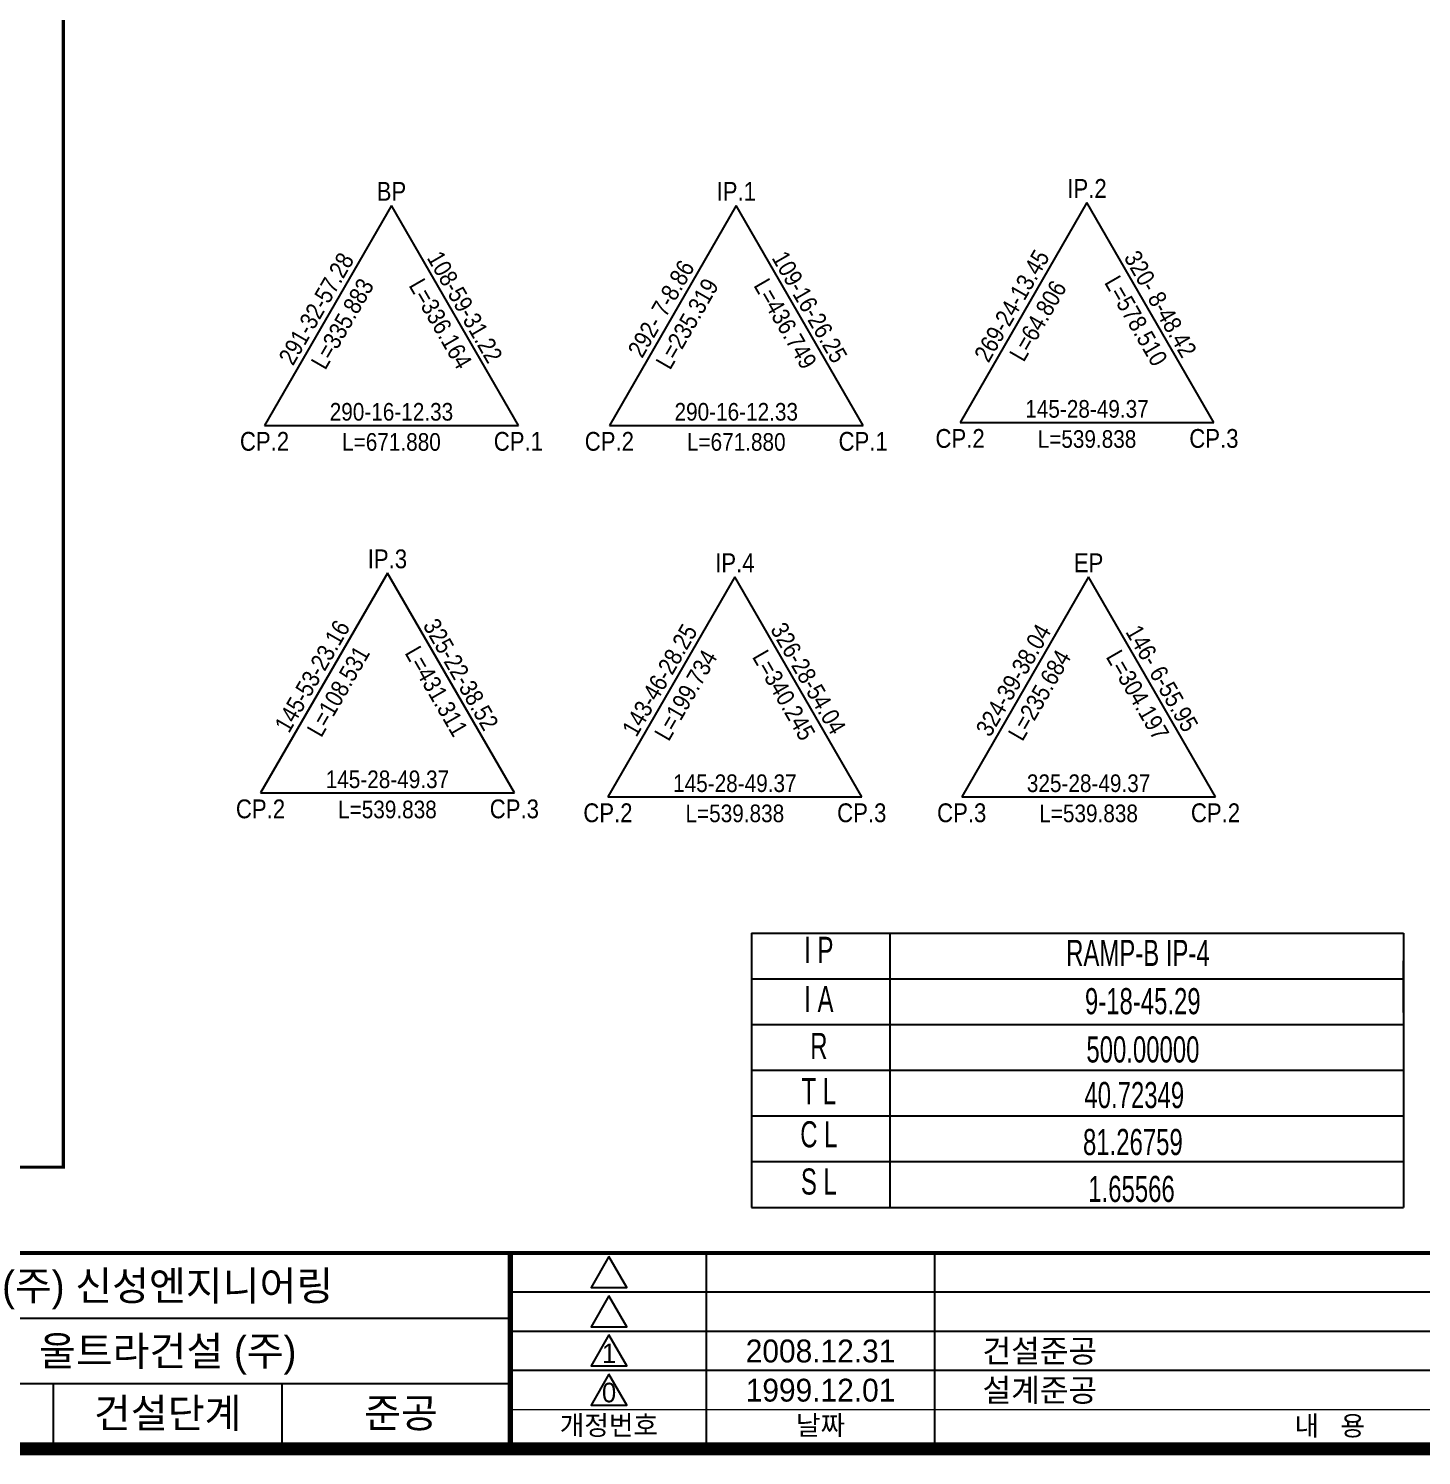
# Model space of a CAD drawing. Header units: inches. Extents: x 0 to 2523, y 0 to 1782.
# Drawn here: x 664 to 1304, y 57 to 713 of the extents above; entities that cross this region are included whole.
import ezdxf
from ezdxf.enums import TextEntityAlignment as Align

# ---------------------------------------------------------------- set-up
doc = ezdxf.new("R2010")
doc.units = ezdxf.units.IN
doc.header["$LTSCALE"] = 12
doc.header["$MEASUREMENT"] = 0
for name, color, linetype in [('CA-TABL-LIN1', 4, 'Continuous'), ('CA-TABL-LIN2', 1, 'Continuous'), ('CA-TABL-TEX1', 6, 'Continuous'), ('CA-TABL-TEX2', 3, 'Continuous'), ('CX-BORD', 3, 'Continuous'), ('CX-BORD-LIN1', 4, 'Continuous'), ('CX-BORD-LIN2', 3, 'Continuous'), ('CX-BORD-TEX2', 7, 'Continuous'), ('CX-BORD-TEX3', 6, 'Continuous'), ('CZ-LIN1', 7, 'Continuous')]:
    doc.layers.add(name, color=color, linetype=linetype)
doc.styles.add('GHS', font='Dotum.ttf')
doc.styles.add('TB_TEXT', font='Dotum.ttf')
doc.styles.add('TB_WBTXT', font='Dotum.ttf')
doc.styles.add('TB_WMTXT', font='Dotum.ttf')

# ---------------------------------------------------------------- blocks, each defined once
blk = doc.blocks.new('CXBLKA1-KHCA-부산~울산109_K2H')
at = {"layer": 'CX-BORD-LIN1', "const_width": 2}
blk.add_lwpolyline([(821, 20), (25, 20), (25, 574), (821, 574)], close=True, dxfattribs=at)
at = {"layer": 'CX-BORD-LIN1'}
for points, const_width in [([(821, 50), (25, 50)], 0.6), ([(295, 20), (295, 50)], 0.8), ([(295, 20), (295, 50)], 0.6), ([(325, 20), (325, 50)], 0.3), ([(360, 20), (360, 50)], 0.3), ([(591, 26), (295, 26)], 0.2)]:
    blk.add_lwpolyline(points, dxfattribs=dict(at, const_width=const_width))
for points in [[(310.08, 49.47), (307.34, 44.71), (312.83, 44.71)], [(310.08, 43.47), (307.34, 38.71), (312.83, 38.71)], [(310.08, 37.47), (307.34, 32.71), (312.83, 32.71)], [(310.08, 31.47), (307.34, 26.71), (312.83, 26.71)]]:
    blk.add_lwpolyline(points, close=True, dxfattribs=at)
at = {"layer": 'CX-BORD-LIN2'}
for points in [[(591, 44), (295, 44)], [(591, 38), (295, 38)], [(591, 32), (295, 32)]]:
    blk.add_lwpolyline(points, dxfattribs=at)
at = {"layer": 'CX-BORD-LIN2', "const_width": 0.3}
for points in [[(295, 40), (155, 40)], [(295, 30), (25, 30)], [(225, 20), (225, 30)], [(260, 20), (260, 30)]]:
    blk.add_lwpolyline(points, dxfattribs=at)
at = {"layer": 'CX-BORD-LIN1', "style": 'TB_TEXT'}
for tag, height, p in [('TR_RNUM4', 3, (310.11, 46.64)), ('TR_RDAT4', 3.5, (342.5, 47)), ('TR_DGN4', 3.5, (484.12, 47)), ('TR_CHK4', 3.5, (524.12, 47)), ('TR_APP4', 3.5, (564.12, 47)), ('TR_RNUM3', 3, (310.11, 40.64)), ('TR_RDAT3', 3.5, (342.5, 41)), ('TR_DGN3', 3.5, (484.12, 41)), ('TR_CHK3', 3.5, (524.12, 41)), ('TR_APP3', 3.5, (564.12, 41)), ('TR_RNUM2', 3, (310.11, 34.64)), ('TR_RDAT2', 3.5, (342.5, 35)), ('TR_DGN2', 3.5, (484.12, 35)), ('TR_CHK2', 3.5, (524.12, 35)), ('TR_APP2', 3.5, (564.12, 35)), ('TR_RDAT1', 3.5, (342.5, 29)), ('TR_DGN1', 3.5, (484.12, 29)), ('TR_CHK1', 3.5, (524.12, 29)), ('TR_APP1', 3.5, (564.12, 29)), ('TR_RNUM1', 3, (310.11, 28.64))]:
    blk.add_attdef(tag, text='', height=height, dxfattribs=at).set_placement(p, align=Align.MIDDLE_CENTER)
for tag, p in [('TR_RCON4', (367.3, 47)), ('TR_RCON3', (367.3, 41)), ('TR_RCON2', (367.3, 35)), ('TR_RCON1', (367.3, 29))]:
    blk.add_attdef(tag, text='', height=3.5, dxfattribs=at).set_placement(p, align=Align.MIDDLE_LEFT)
at = {"layer": 'CX-BORD-LIN2', "style": 'TB_TEXT'}
blk.add_attdef('TD_VERSION', text='', height=3, rotation=90, dxfattribs=at).set_placement((825.5, 68.01), align=Align.MIDDLE_CENTER)
at = {"layer": 'CX-BORD-TEX2', "style": 'TB_WMTXT'}
for tag, height, p in [('TB_CNAME', 5, (40.34, 551.83)), ('TB_CSCOP', 4, (41.63, 543.83))]:
    blk.add_attdef(tag, text='', height=height, dxfattribs=at).set_placement(p, align=Align.BOTTOM_LEFT)
at = {"layer": 'CX-BORD-TEX2', "style": 'TB_WBTXT'}
for tag, height, p in [('TB_MTITIL', 10, (423, 553.33)), ('TB_STITL', 7, (423, 538.33))]:
    blk.add_attdef(tag, text='', height=height, dxfattribs=at).set_placement(p, align=Align.MIDDLE_CENTER)
at = {"layer": 'CX-BORD-TEX3', "style": 'TB_TEXT'}
for s, height, p in [('건설단계', 4.5, (242.5, 25.53)), ('개정번호', 3, (310.08, 23.66)), ('날짜', 3, (342.5, 23.66)), ('내   용', 3, (420.5, 23.58))]:
    blk.add_text(s, height=height, dxfattribs=at).set_placement(p, align=Align.MIDDLE)
for tag, height, p in [('TD_DCOMP', 4.5, (242.5, 45)), ('TD_CSECT', 4.5, (636, 45)), ('TD_DNAME_TOP', 4.5, (780, 45)), ('TD_DNAME_MAIN', 4.5, (780, 39.01)), ('TD_CCOMP', 4.5, (242.5, 35)), ('TD_HSCAL', 4.5, (651.7, 35.24)), ('TD_VSCAL', 4.5, (680.78, 35.24)), ('TD_DNAME_BOT', 3, (780, 33.65)), ('TD_CNAME', 4.5, (90, 25.75)), ('TD_FIELD', 4.5, (207.5, 25.53)), ('TD_CSTEP', 4.5, (278.24, 25.53)), ('TD_DWGCODE', 4.5, (666, 25.39)), ('TD_DWGNO', 4.5, (780, 25.39))]:
    blk.add_attdef(tag, text='', height=height, dxfattribs=at).set_placement(p, align=Align.MIDDLE_CENTER)
at = {"layer": 'CX-BORD-TEX3', "style": 'TB_TEXT', "width": 0.9}
blk.add_attdef('TD_CDIST', text='', height=4, dxfattribs=at).set_placement((681, 45), align=Align.MIDDLE_CENTER)

msp = doc.modelspace()

# ---------------------------------------------------------------- linework, layer by layer
at = {"layer": 'CA-TABL-LIN1', "linetype": 'Continuous'}
for p, q in [((995.79, 296.99), (1295.41, 296.99)), ((995.79, 296.99), (995.79, 170.99)), ((1059.3, 296.99), (1059.3, 170.99)), ((1295.41, 296.99), (1295.41, 278.72)), ((1295.41, 260.46), (1295.41, 284.19)), ((1295.41, 284.19), (1295.41, 265.92)), ((1295.41, 278.72), (1295.41, 260.46)), ((1295.41, 265.92), (1295.41, 247.65)), ((1295.41, 247.65), (1295.41, 229.38)), ((1295.41, 229.38), (1295.41, 211.11)), ((1295.41, 211.11), (1295.41, 170.99)), ((995.79, 170.99), (1295.41, 170.99))]:
    msp.add_line(p, q, dxfattribs=at)
at = {"layer": 'CA-TABL-LIN2', "linetype": 'Continuous'}
for p, q in [((830.32, 631.29), (772, 530.27)), ((888.64, 530.27), (830.32, 631.29)), ((988.77, 631.29), (930.45, 530.27)), ((1047.09, 530.27), (988.77, 631.29)), ((1149.94, 632.62), (1091.62, 531.61)), ((1208.26, 531.61), (1149.94, 632.62)), ((1091.62, 531.61), (1208.26, 531.61)), ((772, 530.27), (888.64, 530.27)), ((930.45, 530.27), (1047.09, 530.27)), ((828.47, 462.43), (770.15, 361.42)), ((886.79, 361.42), (828.47, 462.43)), ((988.12, 460.63), (929.8, 359.62)), ((1046.44, 359.62), (988.12, 460.63)), ((1150.68, 460.63), (1092.36, 359.62)), ((1209, 359.62), (1150.68, 460.63)), ((770.15, 361.42), (886.79, 361.42)), ((929.8, 359.62), (1046.44, 359.62)), ((1092.36, 359.62), (1209, 359.62)), ((995.79, 275.99), (1295.41, 275.99))]:
    msp.add_line(p, q, dxfattribs=at)
at = {"layer": 'CA-TABL-LIN2'}
for p, q in [((995.79, 254.99), (1295.41, 254.99)), ((995.79, 233.99), (1295.41, 233.99)), ((995.79, 212.99), (1295.41, 212.99)), ((995.79, 191.99), (1295.41, 191.99))]:
    msp.add_line(p, q, dxfattribs=at)
at = {"layer": 'CZ-LIN1', "const_width": 1.5}
msp.add_lwpolyline([(208.5, 718.78), (679.56, 718.78), (679.56, 189.44), (208.5, 189.44)], close=True, dxfattribs=at)

# ---------------------------------------------------------------- block references
at = {"layer": 'CX-BORD'}
ref = msp.add_blockref('CXBLKA1-KHCA-부산~울산109_K2H', (0, 0), dxfattribs=dict(at, xscale=3, yscale=3, zscale=3))
ref.add_attrib('TD_DCOMP', '(주) 신성엔지니어링', dxfattribs={"layer": 'CX-BORD-TEX3', "height": 13.5, "style": 'TB_TEXT'}).set_placement((727.5, 135), align=Align.MIDDLE_CENTER)
ref.add_attrib('TD_CCOMP', '울트라건설 (주)', dxfattribs={"layer": 'CX-BORD-TEX3', "height": 13.5, "style": 'TB_TEXT'}).set_placement((727.5, 105), align=Align.MIDDLE_CENTER)
ref.add_attrib('TD_CSTEP', '준공', dxfattribs={"layer": 'CX-BORD-TEX3', "height": 13.5, "style": 'TB_TEXT'}).set_placement((834.73, 76.58), align=Align.MIDDLE_CENTER)
ref.add_attrib('TR_RNUM1', '0', dxfattribs={"layer": 'CX-BORD-LIN1', "height": 9, "style": 'TB_TEXT'}).set_placement((930.32, 85.91), align=Align.MIDDLE_CENTER)
ref.add_attrib('TR_RDAT1', '1999.12.01', dxfattribs={"layer": 'CX-BORD-LIN1', "height": 10.5, "style": 'TB_TEXT'}).set_placement((1027.5, 87), align=Align.MIDDLE_CENTER)
ref.add_attrib('TR_RCON1', '설계준공', dxfattribs={"layer": 'CX-BORD-LIN1', "height": 10.5, "style": 'TB_TEXT'}).set_placement((1101.91, 87), align=Align.MIDDLE_LEFT)
ref.add_attrib('TR_RNUM2', '1', dxfattribs={"layer": 'CX-BORD-LIN1', "height": 9, "style": 'TB_TEXT'}).set_placement((930.32, 103.91), align=Align.MIDDLE_CENTER)
ref.add_attrib('TR_RDAT2', '2008.12.31', dxfattribs={"layer": 'CX-BORD-LIN1', "height": 10.5, "style": 'TB_TEXT'}).set_placement((1027.5, 105), align=Align.MIDDLE_CENTER)
ref.add_attrib('TR_RCON2', '건설준공', dxfattribs={"layer": 'CX-BORD-LIN1', "height": 10.5, "style": 'TB_TEXT'}).set_placement((1101.91, 105), align=Align.MIDDLE_LEFT)

# ---------------------------------------------------------------- texts
at = {"layer": 'CA-TABL-TEX1', "style": 'GHS', "width": 0.9}
for s, p in [('IP.2', (1149.94, 634.81)), ('BP', (830.32, 633.47)), ('IP.1', (988.77, 633.47)), ('CP.2', (772, 518.61)), ('CP.1', (888.64, 518.61)), ('CP.2', (930.45, 518.61)), ('CP.1', (1047.09, 518.61)), ('CP.2', (1091.62, 519.95)), ('CP.3', (1208.26, 519.95)), ('IP.3', (828.47, 464.62)), ('IP.4', (988.12, 462.82)), ('EP', (1150.68, 462.82)), ('CP.2', (770.15, 349.75)), ('CP.3', (886.79, 349.75)), ('CP.2', (929.8, 347.96)), ('CP.3', (1046.44, 347.96)), ('CP.3', (1092.36, 347.96)), ('CP.2', (1209, 347.96))]:
    msp.add_text(s, height=8.64, dxfattribs=at).set_placement(p, align=Align.CENTER)
at = {"layer": 'CA-TABL-TEX1', "style": 'GHS', "width": 0.7}
for s, p in [('I P', (1026.73, 283.29)), ('I A', (1026.73, 260.67)), ('R', (1026.73, 239.14)), ('T L', (1026.73, 218.38)), ('C L', (1026.73, 198.56)), ('S L', (1026.73, 176.86))]:
    msp.add_text(s, height=12, rotation=360, dxfattribs=at).set_placement(p, align=Align.CENTER)
at = {"layer": 'CA-TABL-TEX2', "style": 'GHS'}
for s, height, rotation, width, p in [('108-59-31.22', 8.1, 300, 0.9, (860.57, 582.67)), ('109-16-26.25', 8.1, 300, 0.9, (1019.02, 582.67)), ('269-24-13.45', 8.1, 60, 0.9, (1118.88, 583.21)), ('320- 8-48.42', 8.1, 300, 0.9, (1180.19, 584.01)), ('291-32-57.28', 8.1, 60, 0.9, (799.27, 581.87)), ('292- 7-8.86', 8.1, 60, 0.9, (957.71, 581.87)), ('L=335.883', 8.1, 60, 0.9, (811.26, 574.95)), ('L=336.164', 8.1, 300, 0.9, (849.38, 574.95)), ('L=235.319', 8.1, 60, 0.9, (969.71, 574.95)), ('L=436.749', 8.1, 300, 0.9, (1007.83, 574.95)), ('L=64.806', 8.1, 60, 0.9, (1130.88, 576.28)), ('L=578.510', 8.1, 300, 0.9, (1169, 576.28)), ('145-53-23.16', 8.1, 60, 0.9, (797.41, 413.02)), ('325-22-38.52', 8.1, 300, 0.9, (858.72, 413.82)), ('326-28-54.04', 8.1, 300, 0.9, (1018.38, 412.02)), ('143-46-28.25', 8.1, 60, 0.9, (957.07, 411.22)), ('324-39-38.04', 8.1, 60, 0.9, (1119.62, 411.22)), ('146- 6-55.95', 8.1, 300, 0.9, (1180.93, 412.02)), ('L=108.531', 8.1, 60, 0.9, (809.41, 406.09)), ('L=431.311', 8.1, 300, 0.9, (847.52, 406.09)), ('L=199.734', 8.1, 60, 0.9, (969.07, 404.3)), ('L=340.245', 8.1, 300, 0.9, (1007.18, 404.3)), ('L=235.684', 8.1, 60, 0.9, (1131.62, 404.3)), ('L=304.197', 8.1, 300, 0.9, (1169.74, 404.3)), ('RAMP-B IP-4', 12, 360, 0.7, (1173.35, 281.89)), ('9-18-45.29', 12, 360, 0.7, (1175.59, 259.72)), ('500.00000', 12, 360, 0.7, (1175.64, 237.54)), ('40.72349', 12, 360, 0.7, (1171.68, 216.6)), ('81.26759', 12, 360, 0.7, (1171.03, 195.02)), ('1.65566', 12, 360, 0.7, (1170.41, 173.47))]:
    msp.add_text(s, height=height, rotation=rotation, dxfattribs=dict(at, width=width)).set_placement(p, align=Align.CENTER)
at = {"layer": 'CA-TABL-TEX2', "style": 'GHS', "width": 0.9}
for s, p in [('290-16-12.33', (830.32, 532.46)), ('290-16-12.33', (988.77, 532.46)), ('145-28-49.37', (1149.94, 533.8)), ('L=671.880', (830.32, 518.61)), ('L=671.880', (988.77, 518.61)), ('L=539.838', (1149.94, 519.95)), ('145-28-49.37', (828.47, 363.61)), ('145-28-49.37', (988.12, 361.81)), ('325-28-49.37', (1150.68, 361.81)), ('L=539.838', (828.47, 349.75)), ('L=539.838', (988.12, 347.96)), ('L=539.838', (1150.68, 347.96))]:
    msp.add_text(s, height=8.1, dxfattribs=at).set_placement(p, align=Align.CENTER)

doc.saveas('drawing.dxf')
